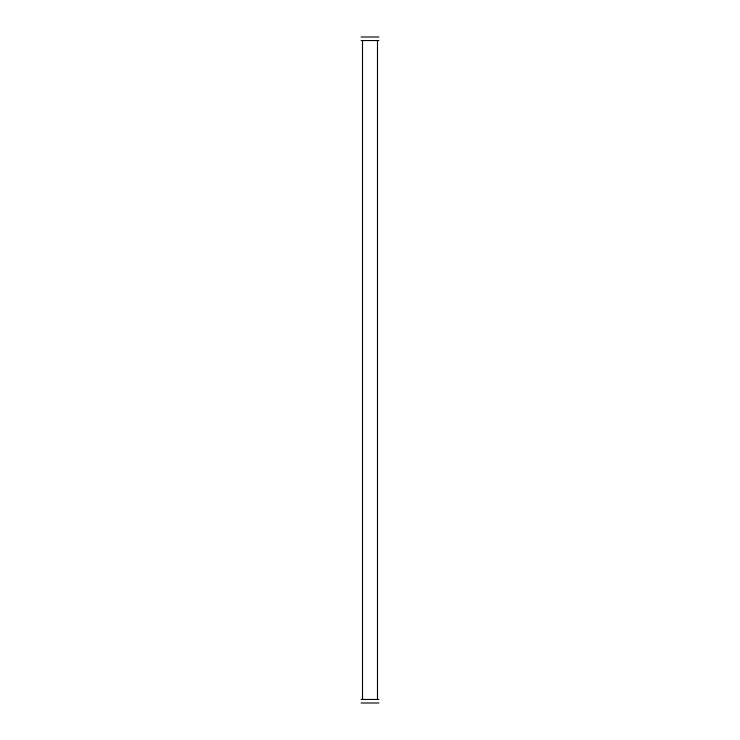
<?xml version="1.0" encoding="UTF-8"?>
<svg xmlns="http://www.w3.org/2000/svg" width="740" height="740" viewBox="0 0 740 740"><rect width="100%" height="100%" fill="white"/><g stroke="black" fill="none" stroke-linecap="round" stroke-linejoin="round"><path stroke-width="1.11" d="M361.12 37L378.88 37M361.12 40.552L378.88 40.552M361.12 699.448L378.88 699.448M361.12 703L378.88 703M377.483 40.552L377.483 699.448M362.517 40.552L362.517 699.448"/></g></svg>
